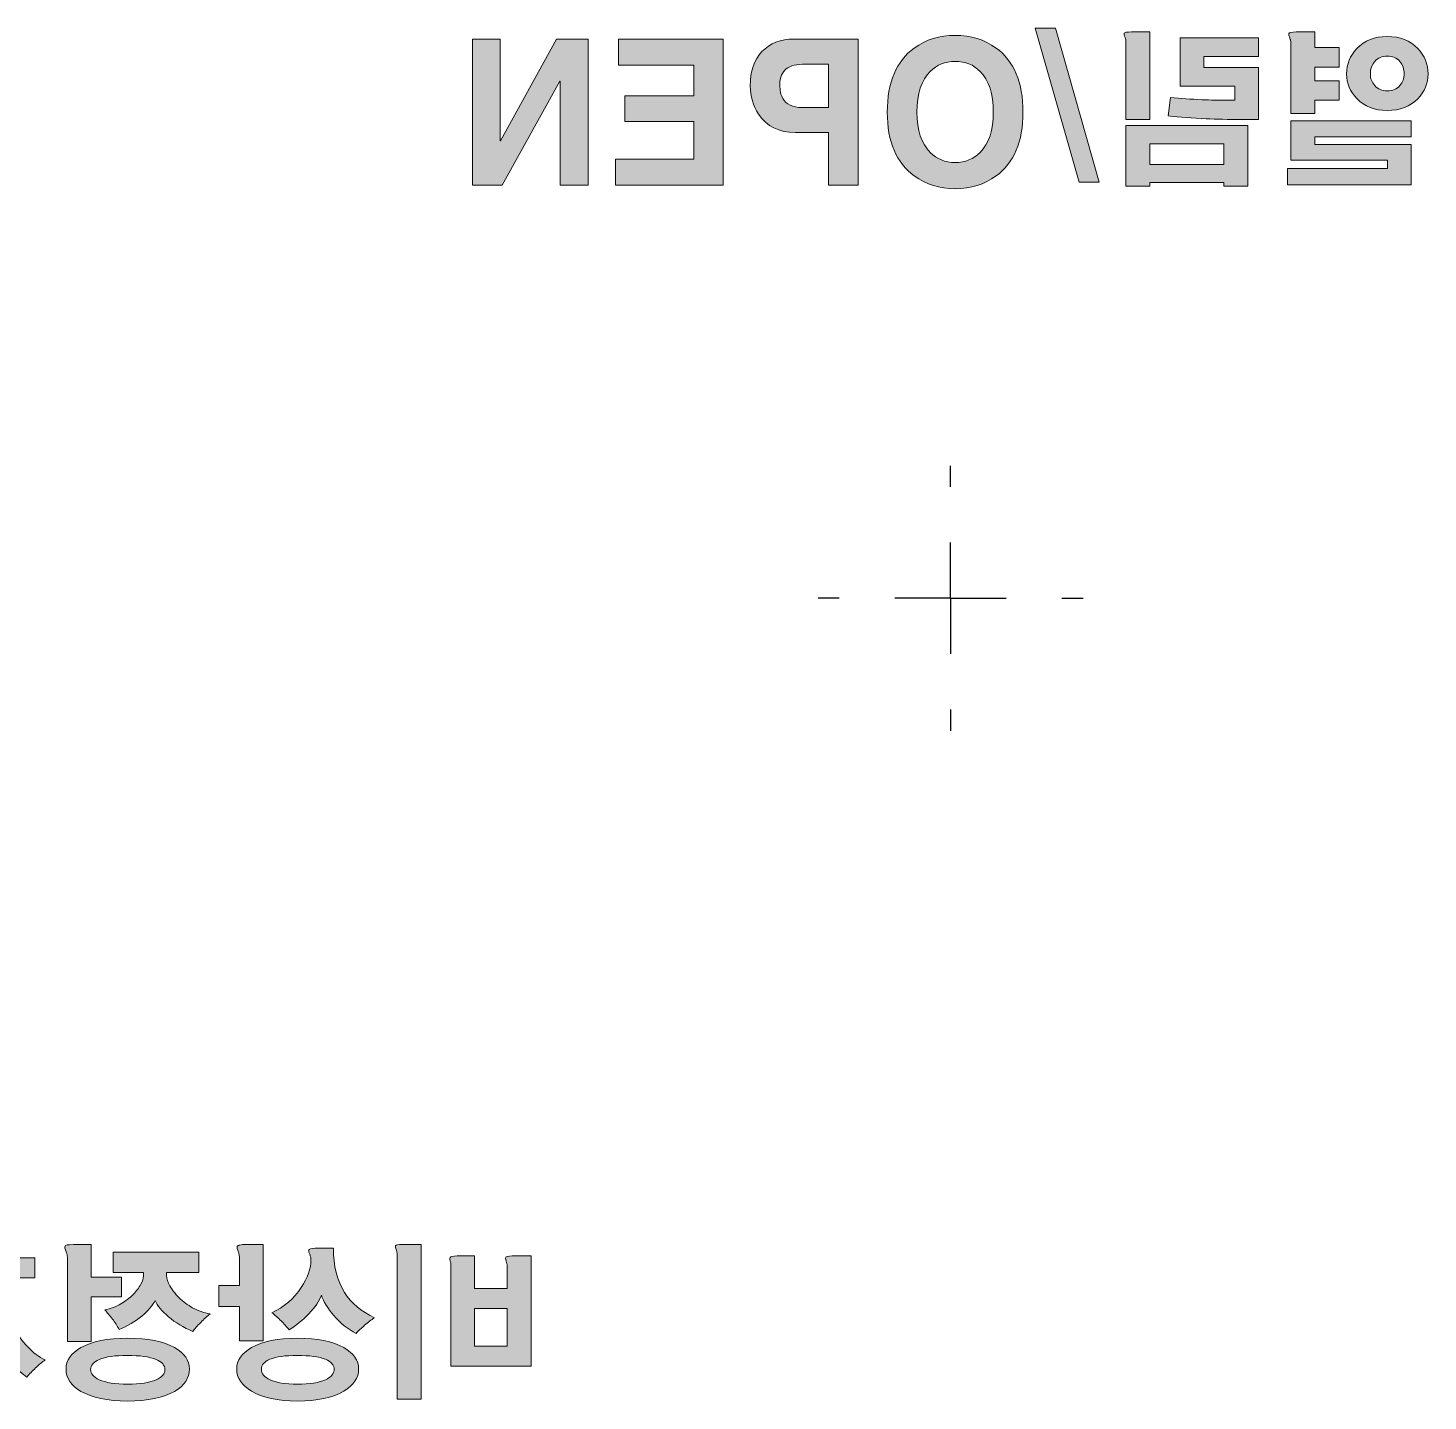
# Model space of a CAD drawing. Header units: millimetres. Extents: x 150937 to 394412, y 327166 to 584759.
# Drawn here: x 270219.5 to 270282.3, y 423323.9 to 423385.6 of the extents above; entities that cross this region are included whole.
import ezdxf

# ---------------------------------------------------------------- set-up
doc = ezdxf.new("R2010")
doc.units = ezdxf.units.MM
doc.linetypes.add('CENTERX2', pattern=[20.32, 12.7, -2.54, 2.54, -2.54])
for name, color, linetype in [('CENTERLINE', 102, 'CENTERX2'), ('FORMAT', 7, 'Continuous'), ('Print_Black', 7, 'Continuous')]:
    doc.layers.add(name, color=color, linetype=linetype)

# ---------------------------------------------------------------- blocks, each defined once
blk = doc.blocks.new('SW_CENTERMARKSYMBOL_1')
at = {"layer": 'FORMAT', "color": 0}
for p, q in [((0, 5), (0, 5.95)), ((0, 0), (0, 2.5)), ((-5, 0), (-5.95, 0)), ((0, 0), (-2.5, 0)), ((0, 0), (0, -2.5)), ((0, 0), (2.5, 0)), ((5, 0), (5.95, 0)), ((0, -5), (0, -5.95))]:
    blk.add_line(p, q, dxfattribs=at)
blk = doc.blocks.new('block 17')
at = {"layer": 'Print_Black'}
h = blk.add_hatch(color=29, dxfattribs=at)
h.dxf.hatch_style = 2
edge = h.paths.add_edge_path()
edge.add_spline(control_points=[(300.626, 664.705), (301.151, 665.085), (301.765, 665.275), (302.468, 665.275), (303.166, 665.275), (303.777, 665.085), (304.302, 664.705), (305.112, 664.119), (305.516, 663.159), (305.516, 661.825), (305.516, 660.502), (305.112, 659.548), (304.302, 658.962), (303.772, 658.577), (303.16, 658.384), (302.468, 658.384), (301.77, 658.384), (301.156, 658.577), (300.626, 658.962), (299.822, 659.548), (299.42, 660.502), (299.42, 661.825), (299.42, 663.159), (299.822, 664.119), (300.626, 664.705)], knot_values=[0, 0, 0, 0, 1, 1, 1, 2, 2, 2, 3, 3, 3, 4, 4, 4, 5, 5, 5, 6, 6, 6, 7, 7, 7, 8, 8, 8, 8], degree=3, periodic=0)
edge = h.paths.add_edge_path()
edge.add_spline(control_points=[(301.339, 660.017), (301.64, 659.715), (302.017, 659.564), (302.468, 659.564), (302.914, 659.564), (303.288, 659.715), (303.589, 660.017), (303.985, 660.408), (304.182, 661.011), (304.182, 661.827), (304.182, 662.648), (303.985, 663.257), (303.589, 663.654), (303.288, 663.955), (302.914, 664.106), (302.468, 664.106), (302.017, 664.106), (301.64, 663.955), (301.339, 663.654), (300.949, 663.257), (300.754, 662.648), (300.754, 661.827), (300.754, 661.011), (300.949, 660.408), (301.339, 660.017)], knot_values=[0, 0, 0, 0, 1, 1, 1, 2, 2, 2, 3, 3, 3, 4, 4, 4, 5, 5, 5, 6, 6, 6, 7, 7, 7, 8, 8, 8, 8], degree=3, periodic=0)
h = blk.add_hatch(color=29, dxfattribs=at)
h.dxf.hatch_style = 2
edge = h.paths.add_edge_path()
edge.add_spline(control_points=[(308.157, 658.549), (308.157, 658.549), (306.823, 658.549), (306.823, 658.549), (306.823, 658.549), (306.823, 665.109), (306.823, 665.109), (306.823, 665.109), (309.691, 665.109), (309.691, 665.109), (310.305, 665.109), (310.79, 664.92), (311.147, 664.543), (311.498, 664.171), (311.673, 663.658), (311.673, 663.004), (311.668, 662.54), (311.542, 662.119), (311.297, 661.739), (310.934, 661.185), (310.381, 660.909), (309.639, 660.909), (309.639, 660.909), (308.157, 660.909), (308.157, 660.909), (308.157, 660.909), (308.157, 658.549), (308.157, 658.549)], knot_values=[0, 0, 0, 0, 1, 1, 1, 2, 2, 2, 3, 3, 3, 4, 4, 4, 5, 5, 5, 6, 6, 6, 7, 7, 7, 8, 8, 8, 9, 9, 9, 9], degree=3, periodic=0)
edge = h.paths.add_edge_path()
edge.add_spline(control_points=[(309.344, 662.033), (309.768, 662.033), (310.058, 662.17), (310.214, 662.444), (310.298, 662.595), (310.34, 662.801), (310.34, 663.064), (310.34, 663.387), (310.245, 663.622), (310.055, 663.767), (309.871, 663.912), (309.578, 663.985), (309.177, 663.985), (309.177, 663.985), (308.157, 663.985), (308.157, 663.985), (308.157, 663.985), (308.157, 662.033), (308.157, 662.033), (308.157, 662.033), (309.344, 662.033), (309.344, 662.033)], knot_values=[0, 0, 0, 0, 1, 1, 1, 2, 2, 2, 3, 3, 3, 4, 4, 4, 5, 5, 5, 6, 6, 6, 7, 7, 7, 7], degree=3, periodic=0)
h = blk.add_hatch(color=29, dxfattribs=at)
h.dxf.hatch_style = 2
h.paths.add_polyline_path([(317.583, 663.941), (314.202, 663.941), (314.202, 662.552), (317.298, 662.552), (317.298, 661.405), (314.202, 661.405), (314.202, 659.707), (317.725, 659.707), (317.725, 658.55), (312.89, 658.55), (312.89, 665.109), (317.583, 665.109)])
h = blk.add_hatch(color=29, dxfattribs=at)
h.dxf.hatch_style = 2
h.paths.add_polyline_path([(322.904, 665.108), (324.139, 665.108), (324.139, 658.547), (322.818, 658.547), (320.228, 663.217), (320.203, 663.217), (320.203, 658.547), (318.957, 658.547), (318.957, 665.108), (320.37, 665.108), (322.895, 660.531), (322.904, 660.531)])
at = {"layer": 'Print_Black', "lineweight": 0}
for points in [[(317.583, 663.941), (314.202, 663.941), (314.202, 662.552), (317.298, 662.552), (317.298, 661.405), (314.202, 661.405), (314.202, 659.707), (317.725, 659.707), (317.725, 658.55), (312.89, 658.55), (312.89, 665.109), (317.583, 665.109), (317.583, 663.941)], [(322.904, 665.108), (324.139, 665.108), (324.139, 658.547), (322.818, 658.547), (320.228, 663.217), (320.203, 663.217), (320.203, 658.547), (318.957, 658.547), (318.957, 665.108), (320.37, 665.108), (322.895, 660.531), (322.904, 660.531), (322.904, 665.108)]]:
    blk.add_lwpolyline(points, dxfattribs=at)
for points, knots in [([(300.626, 664.705), (301.151, 665.085), (301.765, 665.275), (302.468, 665.275), (303.166, 665.275), (303.777, 665.085), (304.302, 664.705), (305.112, 664.119), (305.516, 663.159), (305.516, 661.825), (305.516, 660.502), (305.112, 659.548), (304.302, 658.962), (303.772, 658.577), (303.16, 658.384), (302.468, 658.384), (301.77, 658.384), (301.156, 658.577), (300.626, 658.962), (299.822, 659.548), (299.42, 660.502), (299.42, 661.825), (299.42, 663.159), (299.822, 664.119), (300.626, 664.705)], [0, 0, 0, 0, 1, 1, 1, 2, 2, 2, 3, 3, 3, 4, 4, 4, 5, 5, 5, 6, 6, 6, 7, 7, 7, 8, 8, 8, 8]), ([(308.157, 658.549), (308.157, 658.549), (306.823, 658.549), (306.823, 658.549), (306.823, 658.549), (306.823, 665.109), (306.823, 665.109), (306.823, 665.109), (309.691, 665.109), (309.691, 665.109), (310.305, 665.109), (310.79, 664.92), (311.147, 664.543), (311.498, 664.171), (311.673, 663.658), (311.673, 663.004), (311.668, 662.54), (311.542, 662.119), (311.297, 661.739), (310.934, 661.185), (310.381, 660.909), (309.639, 660.909), (309.639, 660.909), (308.157, 660.909), (308.157, 660.909), (308.157, 660.909), (308.157, 658.549), (308.157, 658.549)], [0, 0, 0, 0, 1, 1, 1, 2, 2, 2, 3, 3, 3, 4, 4, 4, 5, 5, 5, 6, 6, 6, 7, 7, 7, 8, 8, 8, 9, 9, 9, 9]), ([(301.339, 660.017), (301.64, 659.715), (302.017, 659.564), (302.468, 659.564), (302.914, 659.564), (303.288, 659.715), (303.589, 660.017), (303.985, 660.408), (304.182, 661.011), (304.182, 661.827), (304.182, 662.648), (303.985, 663.257), (303.589, 663.654), (303.288, 663.955), (302.914, 664.106), (302.468, 664.106), (302.017, 664.106), (301.64, 663.955), (301.339, 663.654), (300.949, 663.257), (300.754, 662.648), (300.754, 661.827), (300.754, 661.011), (300.949, 660.408), (301.339, 660.017)], [0, 0, 0, 0, 1, 1, 1, 2, 2, 2, 3, 3, 3, 4, 4, 4, 5, 5, 5, 6, 6, 6, 7, 7, 7, 8, 8, 8, 8]), ([(309.344, 662.033), (309.768, 662.033), (310.058, 662.17), (310.214, 662.444), (310.298, 662.595), (310.34, 662.801), (310.34, 663.064), (310.34, 663.387), (310.245, 663.622), (310.055, 663.767), (309.871, 663.912), (309.578, 663.985), (309.177, 663.985), (309.177, 663.985), (308.157, 663.985), (308.157, 663.985), (308.157, 663.985), (308.157, 662.033), (308.157, 662.033), (308.157, 662.033), (309.344, 662.033), (309.344, 662.033)], [0, 0, 0, 0, 1, 1, 1, 2, 2, 2, 3, 3, 3, 4, 4, 4, 5, 5, 5, 6, 6, 6, 7, 7, 7, 7])]:
    blk.add_open_spline(points, degree=3, knots=knots, dxfattribs=at)
blk = doc.blocks.new('block 16')
at = {"layer": 'Print_Black'}
h = blk.add_hatch(color=29, dxfattribs=at)
h.dxf.hatch_style = 2
edge = h.paths.add_edge_path()
edge.add_spline(control_points=[(284.425, 664.686), (284.729, 664.368), (284.881, 663.987), (284.881, 663.543), (284.881, 663.119), (284.729, 662.75), (284.425, 662.436), (284.083, 662.079), (283.627, 661.901), (283.058, 661.901), (282.484, 661.901), (282.026, 662.077), (281.683, 662.429), (281.379, 662.742), (281.227, 663.114), (281.227, 663.543), (281.227, 663.982), (281.379, 664.363), (281.683, 664.686), (282.026, 665.043), (282.484, 665.222), (283.058, 665.222), (283.627, 665.222), (284.083, 665.043), (284.425, 664.686)], knot_values=[0, 0, 0, 0, 1, 1, 1, 2, 2, 2, 3, 3, 3, 4, 4, 4, 5, 5, 5, 6, 6, 6, 7, 7, 7, 8, 8, 8, 8], degree=3, periodic=0)
h.paths.add_polyline_path([(287.387, 661.442), (287.387, 659.667), (283.043, 659.667), (283.043, 659.293), (287.536, 659.293), (287.536, 658.565), (281.985, 658.565), (281.985, 660.373), (286.317, 660.373), (286.317, 660.715), (281.985, 660.715), (281.985, 661.442)])
edge = h.paths.add_edge_path()
edge.add_spline(control_points=[(282.486, 664.1), (282.361, 663.951), (282.298, 663.765), (282.298, 663.543), (282.298, 663.341), (282.361, 663.167), (282.486, 663.022), (282.631, 662.858), (282.821, 662.776), (283.058, 662.776), (283.289, 662.776), (283.477, 662.858), (283.622, 663.022), (283.752, 663.167), (283.817, 663.341), (283.817, 663.543), (283.817, 663.765), (283.752, 663.951), (283.622, 664.1), (283.477, 664.259), (283.289, 664.339), (283.058, 664.339), (282.817, 664.339), (282.626, 664.259), (282.486, 664.1)], knot_values=[0, 0, 0, 0, 1, 1, 1, 2, 2, 2, 3, 3, 3, 4, 4, 4, 5, 5, 5, 6, 6, 6, 7, 7, 7, 8, 8, 8, 8], degree=3, periodic=0)
edge = h.paths.add_edge_path()
edge.add_spline(control_points=[(287.452, 665.386), (287.49, 665.362), (287.49, 665.302), (287.452, 665.205), (287.432, 665.152), (287.418, 665.111), (287.408, 665.082), (287.394, 665.029), (287.387, 664.976), (287.387, 664.923), (287.387, 664.923), (287.387, 661.771), (287.387, 661.771), (287.387, 661.771), (286.317, 661.771), (286.317, 661.771), (286.317, 661.771), (286.317, 662.357), (286.317, 662.357), (286.317, 662.357), (285.225, 662.357), (285.225, 662.357), (285.225, 662.357), (285.225, 663.239), (285.225, 663.239), (285.225, 663.239), (286.317, 663.239), (286.317, 663.239), (286.317, 663.239), (286.317, 663.846), (286.317, 663.846), (286.317, 663.846), (285.225, 663.846), (285.225, 663.846), (285.225, 663.846), (285.225, 664.728), (285.225, 664.728), (285.225, 664.728), (286.317, 664.728), (286.317, 664.728), (286.317, 664.728), (286.317, 665.437), (286.317, 665.437), (286.317, 665.437), (286.96, 665.437), (286.96, 665.437), (287.235, 665.437), (287.399, 665.42), (287.452, 665.386)], knot_values=[0, 0, 0, 0, 1, 1, 1, 2, 2, 2, 3, 3, 3, 4, 4, 4, 5, 5, 5, 6, 6, 6, 7, 7, 7, 8, 8, 8, 9, 9, 9, 10, 10, 10, 11, 11, 11, 12, 12, 12, 13, 13, 13, 14, 14, 14, 15, 15, 15, 16, 16, 16, 16], degree=3, periodic=0)
h = blk.add_hatch(color=29, dxfattribs=at)
h.dxf.hatch_style = 2
edge = h.paths.add_edge_path()
edge.add_spline(control_points=[(292.359, 665.158), (292.359, 665.158), (292.359, 662.997), (292.359, 662.997), (292.359, 662.997), (289.911, 662.997), (289.911, 662.997), (289.911, 662.997), (289.911, 662.357), (289.911, 662.357), (289.911, 662.357), (290.201, 662.357), (290.201, 662.357), (290.606, 662.357), (290.999, 662.367), (291.38, 662.386), (291.881, 662.406), (292.352, 662.439), (292.791, 662.488), (292.791, 662.488), (292.892, 661.656), (292.892, 661.656), (292.376, 661.599), (291.809, 661.555), (291.192, 661.526), (290.734, 661.507), (290.208, 661.497), (289.615, 661.497), (289.615, 661.497), (288.842, 661.497), (288.842, 661.497), (288.842, 661.497), (288.842, 663.824), (288.842, 663.824), (288.842, 663.824), (291.3, 663.824), (291.3, 663.824), (291.3, 663.824), (291.3, 664.331), (291.3, 664.331), (291.3, 664.331), (288.842, 664.331), (288.842, 664.331), (288.842, 664.331), (288.842, 665.158), (288.842, 665.158), (288.842, 665.158), (292.359, 665.158), (292.359, 665.158)], knot_values=[0, 0, 0, 0, 1, 1, 1, 2, 2, 2, 3, 3, 3, 4, 4, 4, 5, 5, 5, 6, 6, 6, 7, 7, 7, 8, 8, 8, 9, 9, 9, 10, 10, 10, 11, 11, 11, 12, 12, 12, 13, 13, 13, 14, 14, 14, 15, 15, 15, 16, 16, 16, 16], degree=3, periodic=0)
h.paths.add_polyline_path([(294.795, 661.222), (294.795, 658.505), (293.726, 658.505), (293.726, 658.664), (290.396, 658.664), (290.396, 658.505), (289.327, 658.505), (289.327, 661.222)])
h.paths.add_polyline_path([(290.396, 659.48), (293.726, 659.48), (293.726, 660.406), (290.396, 660.406)])
edge = h.paths.add_edge_path()
edge.add_spline(control_points=[(294.846, 665.395), (294.884, 665.376), (294.887, 665.325), (294.853, 665.243), (294.834, 665.19), (294.821, 665.149), (294.817, 665.12), (294.802, 665.062), (294.795, 665.005), (294.795, 664.947), (294.795, 664.947), (294.795, 661.496), (294.795, 661.496), (294.795, 661.496), (293.726, 661.496), (293.726, 661.496), (293.726, 661.496), (293.726, 665.431), (293.726, 665.431), (293.726, 665.431), (294.369, 665.431), (294.369, 665.431), (294.634, 665.431), (294.793, 665.419), (294.846, 665.395)], knot_values=[0, 0, 0, 0, 1, 1, 1, 2, 2, 2, 3, 3, 3, 4, 4, 4, 5, 5, 5, 6, 6, 6, 7, 7, 7, 8, 8, 8, 8], degree=3, periodic=0)
h = blk.add_hatch(color=29, dxfattribs=at)
h.dxf.hatch_style = 2
h.paths.add_polyline_path([(296.889, 658.681), (295.992, 658.681), (297.96, 665.605), (298.878, 665.605)])
at = {"layer": 'Print_Black', "lineweight": 0}
for points in [[(296.889, 658.681), (295.992, 658.681), (297.96, 665.605), (298.878, 665.605), (296.889, 658.681)], [(287.387, 661.442), (287.387, 659.667), (283.043, 659.667), (283.043, 659.293), (287.536, 659.293), (287.536, 658.565), (281.985, 658.565), (281.985, 660.373), (286.317, 660.373), (286.317, 660.715), (281.985, 660.715), (281.985, 661.442), (287.387, 661.442)], [(294.795, 661.222), (294.795, 658.505), (293.726, 658.505), (293.726, 658.664), (290.396, 658.664), (290.396, 658.505), (289.327, 658.505), (289.327, 661.222), (294.795, 661.222)], [(290.396, 659.48), (293.726, 659.48), (293.726, 660.406), (290.396, 660.406), (290.396, 659.48)]]:
    blk.add_lwpolyline(points, dxfattribs=at)
for points, knots in [([(287.452, 665.386), (287.49, 665.362), (287.49, 665.302), (287.452, 665.205), (287.432, 665.152), (287.418, 665.111), (287.408, 665.082), (287.394, 665.029), (287.387, 664.976), (287.387, 664.923), (287.387, 664.923), (287.387, 661.771), (287.387, 661.771), (287.387, 661.771), (286.317, 661.771), (286.317, 661.771), (286.317, 661.771), (286.317, 662.357), (286.317, 662.357), (286.317, 662.357), (285.225, 662.357), (285.225, 662.357), (285.225, 662.357), (285.225, 663.239), (285.225, 663.239), (285.225, 663.239), (286.317, 663.239), (286.317, 663.239), (286.317, 663.239), (286.317, 663.846), (286.317, 663.846), (286.317, 663.846), (285.225, 663.846), (285.225, 663.846), (285.225, 663.846), (285.225, 664.728), (285.225, 664.728), (285.225, 664.728), (286.317, 664.728), (286.317, 664.728), (286.317, 664.728), (286.317, 665.437), (286.317, 665.437), (286.317, 665.437), (286.96, 665.437), (286.96, 665.437), (287.235, 665.437), (287.399, 665.42), (287.452, 665.386)], [0, 0, 0, 0, 1, 1, 1, 2, 2, 2, 3, 3, 3, 4, 4, 4, 5, 5, 5, 6, 6, 6, 7, 7, 7, 8, 8, 8, 9, 9, 9, 10, 10, 10, 11, 11, 11, 12, 12, 12, 13, 13, 13, 14, 14, 14, 15, 15, 15, 16, 16, 16, 16]), ([(294.846, 665.395), (294.884, 665.376), (294.887, 665.325), (294.853, 665.243), (294.834, 665.19), (294.821, 665.149), (294.817, 665.12), (294.802, 665.062), (294.795, 665.005), (294.795, 664.947), (294.795, 664.947), (294.795, 661.496), (294.795, 661.496), (294.795, 661.496), (293.726, 661.496), (293.726, 661.496), (293.726, 661.496), (293.726, 665.431), (293.726, 665.431), (293.726, 665.431), (294.369, 665.431), (294.369, 665.431), (294.634, 665.431), (294.793, 665.419), (294.846, 665.395)], [0, 0, 0, 0, 1, 1, 1, 2, 2, 2, 3, 3, 3, 4, 4, 4, 5, 5, 5, 6, 6, 6, 7, 7, 7, 8, 8, 8, 8]), ([(284.425, 664.686), (284.729, 664.368), (284.881, 663.987), (284.881, 663.543), (284.881, 663.119), (284.729, 662.75), (284.425, 662.436), (284.083, 662.079), (283.627, 661.901), (283.058, 661.901), (282.484, 661.901), (282.026, 662.077), (281.683, 662.429), (281.379, 662.742), (281.227, 663.114), (281.227, 663.543), (281.227, 663.982), (281.379, 664.363), (281.683, 664.686), (282.026, 665.043), (282.484, 665.222), (283.058, 665.222), (283.627, 665.222), (284.083, 665.043), (284.425, 664.686)], [0, 0, 0, 0, 1, 1, 1, 2, 2, 2, 3, 3, 3, 4, 4, 4, 5, 5, 5, 6, 6, 6, 7, 7, 7, 8, 8, 8, 8]), ([(292.359, 665.158), (292.359, 665.158), (292.359, 662.997), (292.359, 662.997), (292.359, 662.997), (289.911, 662.997), (289.911, 662.997), (289.911, 662.997), (289.911, 662.357), (289.911, 662.357), (289.911, 662.357), (290.201, 662.357), (290.201, 662.357), (290.606, 662.357), (290.999, 662.367), (291.38, 662.386), (291.881, 662.406), (292.352, 662.439), (292.791, 662.488), (292.791, 662.488), (292.892, 661.656), (292.892, 661.656), (292.376, 661.599), (291.809, 661.555), (291.192, 661.526), (290.734, 661.507), (290.208, 661.497), (289.615, 661.497), (289.615, 661.497), (288.842, 661.497), (288.842, 661.497), (288.842, 661.497), (288.842, 663.824), (288.842, 663.824), (288.842, 663.824), (291.3, 663.824), (291.3, 663.824), (291.3, 663.824), (291.3, 664.331), (291.3, 664.331), (291.3, 664.331), (288.842, 664.331), (288.842, 664.331), (288.842, 664.331), (288.842, 665.158), (288.842, 665.158), (288.842, 665.158), (292.359, 665.158), (292.359, 665.158)], [0, 0, 0, 0, 1, 1, 1, 2, 2, 2, 3, 3, 3, 4, 4, 4, 5, 5, 5, 6, 6, 6, 7, 7, 7, 8, 8, 8, 9, 9, 9, 10, 10, 10, 11, 11, 11, 12, 12, 12, 13, 13, 13, 14, 14, 14, 15, 15, 15, 16, 16, 16, 16]), ([(282.486, 664.1), (282.361, 663.951), (282.298, 663.765), (282.298, 663.543), (282.298, 663.341), (282.361, 663.167), (282.486, 663.022), (282.631, 662.858), (282.821, 662.776), (283.058, 662.776), (283.289, 662.776), (283.477, 662.858), (283.622, 663.022), (283.752, 663.167), (283.817, 663.341), (283.817, 663.543), (283.817, 663.765), (283.752, 663.951), (283.622, 664.1), (283.477, 664.259), (283.289, 664.339), (283.058, 664.339), (282.817, 664.339), (282.626, 664.259), (282.486, 664.1)], [0, 0, 0, 0, 1, 1, 1, 2, 2, 2, 3, 3, 3, 4, 4, 4, 5, 5, 5, 6, 6, 6, 7, 7, 7, 8, 8, 8, 8])]:
    blk.add_open_spline(points, degree=3, knots=knots, dxfattribs=at)
at = {"layer": 'Print_Black'}
blk.add_blockref('block 17', (0, 0), dxfattribs=at)
blk = doc.blocks.new('block 24')
at = {"layer": 'Print_Black'}
h = blk.add_hatch(color=29, dxfattribs=at)
h.dxf.hatch_style = 2
edge = h.paths.add_edge_path()
edge.add_spline(control_points=[(325.126, 610.403), (325.165, 610.379), (325.172, 610.321), (325.148, 610.23), (325.133, 610.186), (325.124, 610.155), (325.119, 610.136), (325.114, 610.097), (325.112, 610.058), (325.112, 610.02), (325.112, 610.02), (325.112, 605.498), (325.112, 605.498), (325.112, 605.498), (321.518, 605.498), (321.518, 605.498), (321.518, 605.498), (321.518, 610.454), (321.518, 610.454), (321.518, 610.454), (322.197, 610.454), (322.197, 610.454), (322.438, 610.454), (322.582, 610.437), (322.63, 610.403), (322.669, 610.379), (322.671, 610.316), (322.638, 610.215), (322.618, 610.167), (322.606, 610.128), (322.601, 610.099), (322.592, 610.046), (322.587, 609.993), (322.587, 609.94), (322.587, 609.94), (322.587, 608.992), (322.587, 608.992), (322.587, 608.992), (324.053, 608.992), (324.053, 608.992), (324.053, 608.992), (324.053, 610.454), (324.053, 610.454), (324.053, 610.454), (324.672, 610.454), (324.672, 610.454), (324.922, 610.454), (325.073, 610.437), (325.126, 610.403)], knot_values=[0, 0, 0, 0, 1, 1, 1, 2, 2, 2, 3, 3, 3, 4, 4, 4, 5, 5, 5, 6, 6, 6, 7, 7, 7, 8, 8, 8, 9, 9, 9, 10, 10, 10, 11, 11, 11, 12, 12, 12, 13, 13, 13, 14, 14, 14, 15, 15, 15, 16, 16, 16, 16], degree=3, periodic=0)
h.paths.add_polyline_path([(322.587, 606.402), (324.053, 606.402), (324.053, 608.088), (322.587, 608.088)])
edge = h.paths.add_edge_path()
edge.add_spline(control_points=[(327.577, 610.928), (327.615, 610.909), (327.618, 610.858), (327.584, 610.776), (327.565, 610.723), (327.552, 610.682), (327.548, 610.653), (327.533, 610.595), (327.526, 610.537), (327.526, 610.479), (327.526, 610.479), (327.526, 604.019), (327.526, 604.019), (327.526, 604.019), (326.457, 604.019), (326.457, 604.019), (326.457, 604.019), (326.457, 610.964), (326.457, 610.964), (326.457, 610.964), (327.1, 610.964), (327.1, 610.964), (327.365, 610.964), (327.524, 610.952), (327.577, 610.928)], knot_values=[0, 0, 0, 0, 1, 1, 1, 2, 2, 2, 3, 3, 3, 4, 4, 4, 5, 5, 5, 6, 6, 6, 7, 7, 7, 8, 8, 8, 8], degree=3, periodic=0)
h = blk.add_hatch(color=29, dxfattribs=at)
h.dxf.hatch_style = 2
edge = h.paths.add_edge_path()
edge.add_spline(control_points=[(331.481, 610.74), (331.515, 610.716), (331.51, 610.655), (331.466, 610.559), (331.447, 610.506), (331.433, 610.462), (331.423, 610.429), (331.409, 610.376), (331.401, 610.323), (331.401, 610.27), (331.401, 609.884), (331.546, 609.471), (331.835, 609.032), (332.168, 608.521), (332.609, 608.143), (333.159, 607.897), (333.019, 607.79), (332.882, 607.67), (332.747, 607.535), (332.617, 607.405), (332.496, 607.27), (332.385, 607.13), (332.072, 607.318), (331.775, 607.559), (331.495, 607.853), (331.211, 608.157), (331.023, 608.434), (330.931, 608.685), (330.839, 608.396), (330.656, 608.092), (330.381, 607.774), (330.082, 607.431), (329.747, 607.161), (329.376, 606.963), (329.274, 607.074), (329.146, 607.197), (328.992, 607.332), (328.838, 607.467), (328.691, 607.581), (328.551, 607.672), (329.144, 607.957), (329.59, 608.333), (329.889, 608.801), (330.227, 609.331), (330.396, 609.997), (330.396, 610.798), (330.396, 610.798), (331.054, 610.798), (331.054, 610.798), (331.29, 610.798), (331.433, 610.778), (331.481, 610.74)], knot_values=[0, 0, 0, 0, 1, 1, 1, 2, 2, 2, 3, 3, 3, 4, 4, 4, 5, 5, 5, 6, 6, 6, 7, 7, 7, 8, 8, 8, 9, 9, 9, 10, 10, 10, 11, 11, 11, 12, 12, 12, 13, 13, 13, 14, 14, 14, 15, 15, 15, 16, 16, 16, 17, 17, 17, 17], degree=3, periodic=0)
edge = h.paths.add_edge_path()
edge.add_spline(control_points=[(334.071, 606.334), (334.515, 606.083), (334.737, 605.762), (334.737, 605.372), (334.737, 604.967), (334.515, 604.634), (334.071, 604.373), (333.579, 604.079), (332.892, 603.932), (332.009, 603.932), (331.117, 603.932), (330.422, 604.079), (329.925, 604.373), (329.482, 604.634), (329.26, 604.967), (329.26, 605.372), (329.26, 605.762), (329.482, 606.083), (329.925, 606.334), (330.422, 606.614), (331.117, 606.753), (332.009, 606.753), (332.887, 606.753), (333.574, 606.614), (334.071, 606.334)], knot_values=[0, 0, 0, 0, 1, 1, 1, 2, 2, 2, 3, 3, 3, 4, 4, 4, 5, 5, 5, 6, 6, 6, 7, 7, 7, 8, 8, 8, 8], degree=3, periodic=0)
edge = h.paths.add_edge_path()
edge.add_spline(control_points=[(330.75, 605.806), (330.49, 605.695), (330.36, 605.548), (330.36, 605.364), (330.36, 605.162), (330.49, 605.003), (330.75, 604.887), (331.035, 604.757), (331.454, 604.692), (332.009, 604.692), (332.549, 604.692), (332.959, 604.757), (333.239, 604.887), (333.499, 605.003), (333.63, 605.162), (333.63, 605.364), (333.63, 605.548), (333.502, 605.695), (333.246, 605.806), (332.962, 605.921), (332.554, 605.979), (332.023, 605.979), (331.469, 605.979), (331.044, 605.921), (330.75, 605.806)], knot_values=[0, 0, 0, 0, 1, 1, 1, 2, 2, 2, 3, 3, 3, 4, 4, 4, 5, 5, 5, 6, 6, 6, 7, 7, 7, 8, 8, 8, 8], degree=3, periodic=0)
edge = h.paths.add_edge_path()
edge.add_spline(control_points=[(334.47, 610.957), (334.566, 610.947), (334.634, 610.933), (334.672, 610.913), (334.706, 610.894), (334.723, 610.868), (334.723, 610.834), (334.723, 610.81), (334.711, 610.766), (334.687, 610.704), (334.663, 610.641), (334.646, 610.59), (334.636, 610.552), (334.622, 610.489), (334.615, 610.424), (334.615, 610.356), (334.615, 610.356), (334.615, 609.119), (334.615, 609.119), (334.615, 609.119), (335.533, 609.119), (335.533, 609.119), (335.533, 609.119), (335.533, 608.179), (335.533, 608.179), (335.533, 608.179), (334.615, 608.179), (334.615, 608.179), (334.615, 608.179), (334.615, 606.638), (334.615, 606.638), (334.615, 606.638), (333.545, 606.638), (333.545, 606.638), (333.545, 606.638), (333.545, 610.964), (333.545, 610.964), (333.545, 610.964), (334.044, 610.964), (334.044, 610.964), (334.231, 610.964), (334.374, 610.962), (334.47, 610.957)], knot_values=[0, 0, 0, 0, 1, 1, 1, 2, 2, 2, 3, 3, 3, 4, 4, 4, 5, 5, 5, 6, 6, 6, 7, 7, 7, 8, 8, 8, 9, 9, 9, 10, 10, 10, 11, 11, 11, 12, 12, 12, 13, 13, 13, 14, 14, 14, 14], degree=3, periodic=0)
h = blk.add_hatch(color=29, dxfattribs=at)
h.dxf.hatch_style = 2
edge = h.paths.add_edge_path()
edge.add_spline(control_points=[(340.285, 610.613), (340.285, 610.613), (340.285, 609.698), (340.285, 609.698), (340.285, 609.698), (338.925, 609.698), (338.925, 609.698), (338.925, 609.698), (338.925, 609.546), (338.925, 609.546), (338.925, 609.445), (338.964, 609.322), (339.041, 609.177), (339.128, 609.023), (339.243, 608.871), (339.388, 608.721), (339.552, 608.557), (339.735, 608.417), (339.938, 608.302), (340.165, 608.167), (340.406, 608.073), (340.661, 608.02), (340.55, 607.904), (340.437, 607.769), (340.321, 607.614), (340.206, 607.46), (340.104, 607.303), (340.017, 607.144), (339.641, 607.299), (339.304, 607.499), (339.005, 607.745), (338.71, 607.986), (338.51, 608.22), (338.403, 608.446), (338.307, 608.215), (338.106, 607.971), (337.802, 607.716), (337.484, 607.45), (337.119, 607.231), (336.71, 607.057), (336.632, 607.168), (336.514, 607.303), (336.355, 607.462), (336.21, 607.607), (336.07, 607.735), (335.935, 607.846), (336.201, 607.889), (336.461, 607.981), (336.717, 608.121), (336.939, 608.241), (337.144, 608.393), (337.332, 608.577), (337.501, 608.745), (337.636, 608.921), (337.737, 609.105), (337.838, 609.278), (337.889, 609.43), (337.889, 609.561), (337.889, 609.561), (337.889, 609.698), (337.889, 609.698), (337.889, 609.698), (336.442, 609.698), (336.442, 609.698), (336.442, 609.698), (336.442, 610.613), (336.442, 610.613), (336.442, 610.613), (340.285, 610.613), (340.285, 610.613)], knot_values=[0, 0, 0, 0, 1, 1, 1, 2, 2, 2, 3, 3, 3, 4, 4, 4, 5, 5, 5, 6, 6, 6, 7, 7, 7, 8, 8, 8, 9, 9, 9, 10, 10, 10, 11, 11, 11, 12, 12, 12, 13, 13, 13, 14, 14, 14, 15, 15, 15, 16, 16, 16, 17, 17, 17, 18, 18, 18, 19, 19, 19, 20, 20, 20, 21, 21, 21, 22, 22, 22, 23, 23, 23, 23], degree=3, periodic=0)
edge = h.paths.add_edge_path()
edge.add_spline(control_points=[(341.732, 606.334), (342.181, 606.083), (342.405, 605.76), (342.405, 605.364), (342.405, 604.959), (342.181, 604.626), (341.732, 604.366), (341.236, 604.077), (340.539, 603.932), (339.642, 603.932), (338.73, 603.932), (338.026, 604.077), (337.529, 604.366), (337.085, 604.626), (336.864, 604.959), (336.864, 605.364), (336.864, 605.76), (337.085, 606.083), (337.529, 606.334), (338.031, 606.614), (338.735, 606.753), (339.642, 606.753), (340.539, 606.753), (341.236, 606.614), (341.732, 606.334)], knot_values=[0, 0, 0, 0, 1, 1, 1, 2, 2, 2, 3, 3, 3, 4, 4, 4, 5, 5, 5, 6, 6, 6, 7, 7, 7, 8, 8, 8, 8], degree=3, periodic=0)
edge = h.paths.add_edge_path()
edge.add_spline(control_points=[(338.361, 605.799), (338.096, 605.692), (337.963, 605.543), (337.963, 605.35), (337.963, 605.157), (338.093, 605.003), (338.354, 604.887), (338.648, 604.757), (339.077, 604.692), (339.642, 604.692), (340.196, 604.692), (340.618, 604.757), (340.908, 604.887), (341.168, 605.003), (341.298, 605.157), (341.298, 605.35), (341.298, 605.543), (341.168, 605.692), (340.908, 605.799), (340.623, 605.919), (340.206, 605.979), (339.656, 605.979), (339.087, 605.979), (338.655, 605.919), (338.361, 605.799)], knot_values=[0, 0, 0, 0, 1, 1, 1, 2, 2, 2, 3, 3, 3, 4, 4, 4, 5, 5, 5, 6, 6, 6, 7, 7, 7, 8, 8, 8, 8], degree=3, periodic=0)
edge = h.paths.add_edge_path()
edge.add_spline(control_points=[(342.422, 610.921), (342.47, 610.892), (342.473, 610.825), (342.429, 610.718), (342.4, 610.656), (342.381, 610.603), (342.372, 610.559), (342.352, 610.487), (342.343, 610.415), (342.343, 610.342), (342.343, 610.342), (342.343, 606.606), (342.343, 606.606), (342.343, 606.606), (341.273, 606.606), (341.273, 606.606), (341.273, 606.606), (341.273, 608.618), (341.273, 608.618), (341.273, 608.618), (339.913, 608.618), (339.913, 608.618), (339.913, 608.618), (339.913, 609.489), (339.913, 609.489), (339.913, 609.489), (341.273, 609.489), (341.273, 609.489), (341.273, 609.489), (341.273, 610.964), (341.273, 610.964), (341.273, 610.964), (341.859, 610.964), (341.859, 610.964), (342.176, 610.964), (342.364, 610.95), (342.422, 610.921)], knot_values=[0, 0, 0, 0, 1, 1, 1, 2, 2, 2, 3, 3, 3, 4, 4, 4, 5, 5, 5, 6, 6, 6, 7, 7, 7, 8, 8, 8, 9, 9, 9, 10, 10, 10, 11, 11, 11, 12, 12, 12, 12], degree=3, periodic=0)
h = blk.add_hatch(color=29, dxfattribs=at)
h.dxf.hatch_style = 2
edge = h.paths.add_edge_path()
edge.add_spline(control_points=[(347.901, 610.37), (347.901, 610.37), (347.901, 609.467), (347.901, 609.467), (347.901, 609.467), (346.389, 609.467), (346.389, 609.467), (346.389, 609.467), (346.389, 609.199), (346.389, 609.199), (346.389, 608.495), (346.531, 607.841), (346.815, 607.238), (347.124, 606.582), (347.541, 606.131), (348.067, 605.885), (347.932, 605.794), (347.797, 605.673), (347.662, 605.524), (347.536, 605.393), (347.423, 605.256), (347.322, 605.111), (346.941, 605.372), (346.62, 605.692), (346.36, 606.073), (346.079, 606.488), (345.898, 606.937), (345.816, 607.419), (345.695, 606.932), (345.485, 606.474), (345.185, 606.044), (344.901, 605.639), (344.561, 605.294), (344.165, 605.01), (344.044, 605.15), (343.914, 605.285), (343.774, 605.415), (343.62, 605.565), (343.475, 605.685), (343.34, 605.777), (343.909, 606.057), (344.387, 606.553), (344.773, 607.267), (345.13, 607.933), (345.308, 608.577), (345.308, 609.199), (345.308, 609.199), (345.308, 609.467), (345.308, 609.467), (345.308, 609.467), (343.811, 609.467), (343.811, 609.467), (343.811, 609.467), (343.811, 610.37), (343.811, 610.37), (343.811, 610.37), (347.901, 610.37), (347.901, 610.37)], knot_values=[0, 0, 0, 0, 1, 1, 1, 2, 2, 2, 3, 3, 3, 4, 4, 4, 5, 5, 5, 6, 6, 6, 7, 7, 7, 8, 8, 8, 9, 9, 9, 10, 10, 10, 11, 11, 11, 12, 12, 12, 13, 13, 13, 14, 14, 14, 15, 15, 15, 16, 16, 16, 17, 17, 17, 18, 18, 18, 19, 19, 19, 19], degree=3, periodic=0)
edge = h.paths.add_edge_path()
edge.add_spline(control_points=[(349.802, 610.928), (349.84, 610.909), (349.843, 610.858), (349.809, 610.776), (349.79, 610.723), (349.777, 610.682), (349.773, 610.653), (349.758, 610.595), (349.751, 610.537), (349.751, 610.479), (349.751, 610.479), (349.751, 604.019), (349.751, 604.019), (349.751, 604.019), (348.682, 604.019), (348.682, 604.019), (348.682, 604.019), (348.682, 610.964), (348.682, 610.964), (348.682, 610.964), (349.325, 610.964), (349.325, 610.964), (349.59, 610.964), (349.749, 610.952), (349.802, 610.928)], knot_values=[0, 0, 0, 0, 1, 1, 1, 2, 2, 2, 3, 3, 3, 4, 4, 4, 5, 5, 5, 6, 6, 6, 7, 7, 7, 8, 8, 8, 8], degree=3, periodic=0)
at = {"layer": 'Print_Black', "lineweight": 0}
blk.add_lwpolyline([(322.587, 606.402), (324.053, 606.402), (324.053, 608.088), (322.587, 608.088), (322.587, 606.402)], dxfattribs=at)
for points, knots in [([(327.577, 610.928), (327.615, 610.909), (327.618, 610.858), (327.584, 610.776), (327.565, 610.723), (327.552, 610.682), (327.548, 610.653), (327.533, 610.595), (327.526, 610.537), (327.526, 610.479), (327.526, 610.479), (327.526, 604.019), (327.526, 604.019), (327.526, 604.019), (326.457, 604.019), (326.457, 604.019), (326.457, 604.019), (326.457, 610.964), (326.457, 610.964), (326.457, 610.964), (327.1, 610.964), (327.1, 610.964), (327.365, 610.964), (327.524, 610.952), (327.577, 610.928)], [0, 0, 0, 0, 1, 1, 1, 2, 2, 2, 3, 3, 3, 4, 4, 4, 5, 5, 5, 6, 6, 6, 7, 7, 7, 8, 8, 8, 8]), ([(331.481, 610.74), (331.515, 610.716), (331.51, 610.655), (331.466, 610.559), (331.447, 610.506), (331.433, 610.462), (331.423, 610.429), (331.409, 610.376), (331.401, 610.323), (331.401, 610.27), (331.401, 609.884), (331.546, 609.471), (331.835, 609.032), (332.168, 608.521), (332.609, 608.143), (333.159, 607.897), (333.019, 607.79), (332.882, 607.67), (332.747, 607.535), (332.617, 607.405), (332.496, 607.27), (332.385, 607.13), (332.072, 607.318), (331.775, 607.559), (331.495, 607.853), (331.211, 608.157), (331.023, 608.434), (330.931, 608.685), (330.839, 608.396), (330.656, 608.092), (330.381, 607.774), (330.082, 607.431), (329.747, 607.161), (329.376, 606.963), (329.274, 607.074), (329.146, 607.197), (328.992, 607.332), (328.838, 607.467), (328.691, 607.581), (328.551, 607.672), (329.144, 607.957), (329.59, 608.333), (329.889, 608.801), (330.227, 609.331), (330.396, 609.997), (330.396, 610.798), (330.396, 610.798), (331.054, 610.798), (331.054, 610.798), (331.29, 610.798), (331.433, 610.778), (331.481, 610.74)], [0, 0, 0, 0, 1, 1, 1, 2, 2, 2, 3, 3, 3, 4, 4, 4, 5, 5, 5, 6, 6, 6, 7, 7, 7, 8, 8, 8, 9, 9, 9, 10, 10, 10, 11, 11, 11, 12, 12, 12, 13, 13, 13, 14, 14, 14, 15, 15, 15, 16, 16, 16, 17, 17, 17, 17]), ([(334.47, 610.957), (334.566, 610.947), (334.634, 610.933), (334.672, 610.913), (334.706, 610.894), (334.723, 610.868), (334.723, 610.834), (334.723, 610.81), (334.711, 610.766), (334.687, 610.704), (334.663, 610.641), (334.646, 610.59), (334.636, 610.552), (334.622, 610.489), (334.615, 610.424), (334.615, 610.356), (334.615, 610.356), (334.615, 609.119), (334.615, 609.119), (334.615, 609.119), (335.533, 609.119), (335.533, 609.119), (335.533, 609.119), (335.533, 608.179), (335.533, 608.179), (335.533, 608.179), (334.615, 608.179), (334.615, 608.179), (334.615, 608.179), (334.615, 606.638), (334.615, 606.638), (334.615, 606.638), (333.545, 606.638), (333.545, 606.638), (333.545, 606.638), (333.545, 610.964), (333.545, 610.964), (333.545, 610.964), (334.044, 610.964), (334.044, 610.964), (334.231, 610.964), (334.374, 610.962), (334.47, 610.957)], [0, 0, 0, 0, 1, 1, 1, 2, 2, 2, 3, 3, 3, 4, 4, 4, 5, 5, 5, 6, 6, 6, 7, 7, 7, 8, 8, 8, 9, 9, 9, 10, 10, 10, 11, 11, 11, 12, 12, 12, 13, 13, 13, 14, 14, 14, 14]), ([(340.285, 610.613), (340.285, 610.613), (340.285, 609.698), (340.285, 609.698), (340.285, 609.698), (338.925, 609.698), (338.925, 609.698), (338.925, 609.698), (338.925, 609.546), (338.925, 609.546), (338.925, 609.445), (338.964, 609.322), (339.041, 609.177), (339.128, 609.023), (339.243, 608.871), (339.388, 608.721), (339.552, 608.557), (339.735, 608.417), (339.938, 608.302), (340.165, 608.167), (340.406, 608.073), (340.661, 608.02), (340.55, 607.904), (340.437, 607.769), (340.321, 607.614), (340.206, 607.46), (340.104, 607.303), (340.017, 607.144), (339.641, 607.299), (339.304, 607.499), (339.005, 607.745), (338.71, 607.986), (338.51, 608.22), (338.403, 608.446), (338.307, 608.215), (338.106, 607.971), (337.802, 607.716), (337.484, 607.45), (337.119, 607.231), (336.71, 607.057), (336.632, 607.168), (336.514, 607.303), (336.355, 607.462), (336.21, 607.607), (336.07, 607.735), (335.935, 607.846), (336.201, 607.889), (336.461, 607.981), (336.717, 608.121), (336.939, 608.241), (337.144, 608.393), (337.332, 608.577), (337.501, 608.745), (337.636, 608.921), (337.737, 609.105), (337.838, 609.278), (337.889, 609.43), (337.889, 609.561), (337.889, 609.561), (337.889, 609.698), (337.889, 609.698), (337.889, 609.698), (336.442, 609.698), (336.442, 609.698), (336.442, 609.698), (336.442, 610.613), (336.442, 610.613), (336.442, 610.613), (340.285, 610.613), (340.285, 610.613)], [0, 0, 0, 0, 1, 1, 1, 2, 2, 2, 3, 3, 3, 4, 4, 4, 5, 5, 5, 6, 6, 6, 7, 7, 7, 8, 8, 8, 9, 9, 9, 10, 10, 10, 11, 11, 11, 12, 12, 12, 13, 13, 13, 14, 14, 14, 15, 15, 15, 16, 16, 16, 17, 17, 17, 18, 18, 18, 19, 19, 19, 20, 20, 20, 21, 21, 21, 22, 22, 22, 23, 23, 23, 23]), ([(342.422, 610.921), (342.47, 610.892), (342.473, 610.825), (342.429, 610.718), (342.4, 610.656), (342.381, 610.603), (342.372, 610.559), (342.352, 610.487), (342.343, 610.415), (342.343, 610.342), (342.343, 610.342), (342.343, 606.606), (342.343, 606.606), (342.343, 606.606), (341.273, 606.606), (341.273, 606.606), (341.273, 606.606), (341.273, 608.618), (341.273, 608.618), (341.273, 608.618), (339.913, 608.618), (339.913, 608.618), (339.913, 608.618), (339.913, 609.489), (339.913, 609.489), (339.913, 609.489), (341.273, 609.489), (341.273, 609.489), (341.273, 609.489), (341.273, 610.964), (341.273, 610.964), (341.273, 610.964), (341.859, 610.964), (341.859, 610.964), (342.176, 610.964), (342.364, 610.95), (342.422, 610.921)], [0, 0, 0, 0, 1, 1, 1, 2, 2, 2, 3, 3, 3, 4, 4, 4, 5, 5, 5, 6, 6, 6, 7, 7, 7, 8, 8, 8, 9, 9, 9, 10, 10, 10, 11, 11, 11, 12, 12, 12, 12]), ([(349.802, 610.928), (349.84, 610.909), (349.843, 610.858), (349.809, 610.776), (349.79, 610.723), (349.777, 610.682), (349.773, 610.653), (349.758, 610.595), (349.751, 610.537), (349.751, 610.479), (349.751, 610.479), (349.751, 604.019), (349.751, 604.019), (349.751, 604.019), (348.682, 604.019), (348.682, 604.019), (348.682, 604.019), (348.682, 610.964), (348.682, 610.964), (348.682, 610.964), (349.325, 610.964), (349.325, 610.964), (349.59, 610.964), (349.749, 610.952), (349.802, 610.928)], [0, 0, 0, 0, 1, 1, 1, 2, 2, 2, 3, 3, 3, 4, 4, 4, 5, 5, 5, 6, 6, 6, 7, 7, 7, 8, 8, 8, 8]), ([(325.126, 610.403), (325.165, 610.379), (325.172, 610.321), (325.148, 610.23), (325.133, 610.186), (325.124, 610.155), (325.119, 610.136), (325.114, 610.097), (325.112, 610.058), (325.112, 610.02), (325.112, 610.02), (325.112, 605.498), (325.112, 605.498), (325.112, 605.498), (321.518, 605.498), (321.518, 605.498), (321.518, 605.498), (321.518, 610.454), (321.518, 610.454), (321.518, 610.454), (322.197, 610.454), (322.197, 610.454), (322.438, 610.454), (322.582, 610.437), (322.63, 610.403), (322.669, 610.379), (322.671, 610.316), (322.638, 610.215), (322.618, 610.167), (322.606, 610.128), (322.601, 610.099), (322.592, 610.046), (322.587, 609.993), (322.587, 609.94), (322.587, 609.94), (322.587, 608.992), (322.587, 608.992), (322.587, 608.992), (324.053, 608.992), (324.053, 608.992), (324.053, 608.992), (324.053, 610.454), (324.053, 610.454), (324.053, 610.454), (324.672, 610.454), (324.672, 610.454), (324.922, 610.454), (325.073, 610.437), (325.126, 610.403)], [0, 0, 0, 0, 1, 1, 1, 2, 2, 2, 3, 3, 3, 4, 4, 4, 5, 5, 5, 6, 6, 6, 7, 7, 7, 8, 8, 8, 9, 9, 9, 10, 10, 10, 11, 11, 11, 12, 12, 12, 13, 13, 13, 14, 14, 14, 15, 15, 15, 16, 16, 16, 16]), ([(347.901, 610.37), (347.901, 610.37), (347.901, 609.467), (347.901, 609.467), (347.901, 609.467), (346.389, 609.467), (346.389, 609.467), (346.389, 609.467), (346.389, 609.199), (346.389, 609.199), (346.389, 608.495), (346.531, 607.841), (346.815, 607.238), (347.124, 606.582), (347.541, 606.131), (348.067, 605.885), (347.932, 605.794), (347.797, 605.673), (347.662, 605.524), (347.536, 605.393), (347.423, 605.256), (347.322, 605.111), (346.941, 605.372), (346.62, 605.692), (346.36, 606.073), (346.079, 606.488), (345.898, 606.937), (345.816, 607.419), (345.695, 606.932), (345.485, 606.474), (345.185, 606.044), (344.901, 605.639), (344.561, 605.294), (344.165, 605.01), (344.044, 605.15), (343.914, 605.285), (343.774, 605.415), (343.62, 605.565), (343.475, 605.685), (343.34, 605.777), (343.909, 606.057), (344.387, 606.553), (344.773, 607.267), (345.13, 607.933), (345.308, 608.577), (345.308, 609.199), (345.308, 609.199), (345.308, 609.467), (345.308, 609.467), (345.308, 609.467), (343.811, 609.467), (343.811, 609.467), (343.811, 609.467), (343.811, 610.37), (343.811, 610.37), (343.811, 610.37), (347.901, 610.37), (347.901, 610.37)], [0, 0, 0, 0, 1, 1, 1, 2, 2, 2, 3, 3, 3, 4, 4, 4, 5, 5, 5, 6, 6, 6, 7, 7, 7, 8, 8, 8, 9, 9, 9, 10, 10, 10, 11, 11, 11, 12, 12, 12, 13, 13, 13, 14, 14, 14, 15, 15, 15, 16, 16, 16, 17, 17, 17, 18, 18, 18, 19, 19, 19, 19]), ([(334.071, 606.334), (334.515, 606.083), (334.737, 605.762), (334.737, 605.372), (334.737, 604.967), (334.515, 604.634), (334.071, 604.373), (333.579, 604.079), (332.892, 603.932), (332.009, 603.932), (331.117, 603.932), (330.422, 604.079), (329.925, 604.373), (329.482, 604.634), (329.26, 604.967), (329.26, 605.372), (329.26, 605.762), (329.482, 606.083), (329.925, 606.334), (330.422, 606.614), (331.117, 606.753), (332.009, 606.753), (332.887, 606.753), (333.574, 606.614), (334.071, 606.334)], [0, 0, 0, 0, 1, 1, 1, 2, 2, 2, 3, 3, 3, 4, 4, 4, 5, 5, 5, 6, 6, 6, 7, 7, 7, 8, 8, 8, 8]), ([(341.732, 606.334), (342.181, 606.083), (342.405, 605.76), (342.405, 605.364), (342.405, 604.959), (342.181, 604.626), (341.732, 604.366), (341.236, 604.077), (340.539, 603.932), (339.642, 603.932), (338.73, 603.932), (338.026, 604.077), (337.529, 604.366), (337.085, 604.626), (336.864, 604.959), (336.864, 605.364), (336.864, 605.76), (337.085, 606.083), (337.529, 606.334), (338.031, 606.614), (338.735, 606.753), (339.642, 606.753), (340.539, 606.753), (341.236, 606.614), (341.732, 606.334)], [0, 0, 0, 0, 1, 1, 1, 2, 2, 2, 3, 3, 3, 4, 4, 4, 5, 5, 5, 6, 6, 6, 7, 7, 7, 8, 8, 8, 8]), ([(330.75, 605.806), (330.49, 605.695), (330.36, 605.548), (330.36, 605.364), (330.36, 605.162), (330.49, 605.003), (330.75, 604.887), (331.035, 604.757), (331.454, 604.692), (332.009, 604.692), (332.549, 604.692), (332.959, 604.757), (333.239, 604.887), (333.499, 605.003), (333.63, 605.162), (333.63, 605.364), (333.63, 605.548), (333.502, 605.695), (333.246, 605.806), (332.962, 605.921), (332.554, 605.979), (332.023, 605.979), (331.469, 605.979), (331.044, 605.921), (330.75, 605.806)], [0, 0, 0, 0, 1, 1, 1, 2, 2, 2, 3, 3, 3, 4, 4, 4, 5, 5, 5, 6, 6, 6, 7, 7, 7, 8, 8, 8, 8]), ([(338.361, 605.799), (338.096, 605.692), (337.963, 605.543), (337.963, 605.35), (337.963, 605.157), (338.093, 605.003), (338.354, 604.887), (338.648, 604.757), (339.077, 604.692), (339.642, 604.692), (340.196, 604.692), (340.618, 604.757), (340.908, 604.887), (341.168, 605.003), (341.298, 605.157), (341.298, 605.35), (341.298, 605.543), (341.168, 605.692), (340.908, 605.799), (340.623, 605.919), (340.206, 605.979), (339.656, 605.979), (339.087, 605.979), (338.655, 605.919), (338.361, 605.799)], [0, 0, 0, 0, 1, 1, 1, 2, 2, 2, 3, 3, 3, 4, 4, 4, 5, 5, 5, 6, 6, 6, 7, 7, 7, 8, 8, 8, 8])]:
    blk.add_open_spline(points, degree=3, knots=knots, dxfattribs=at)
blk = doc.blocks.new('block 23')
at = {"layer": 'Print_Black'}
blk.add_blockref('block 24', (0, 0), dxfattribs=at)

msp = doc.modelspace()

# ---------------------------------------------------------------- block references
at = {"layer": 'CENTERLINE', "xscale": -1}
msp.add_blockref('SW_CENTERMARKSYMBOL_1', (270260.902, 423359.974), dxfattribs=at)
at = {"layer": 'Print_Black', "xscale": -1}
for name in ['block 16', 'block 23']:
    msp.add_blockref(name, (270563.575, 422719.983), dxfattribs=at)

doc.saveas('drawing.dxf')
